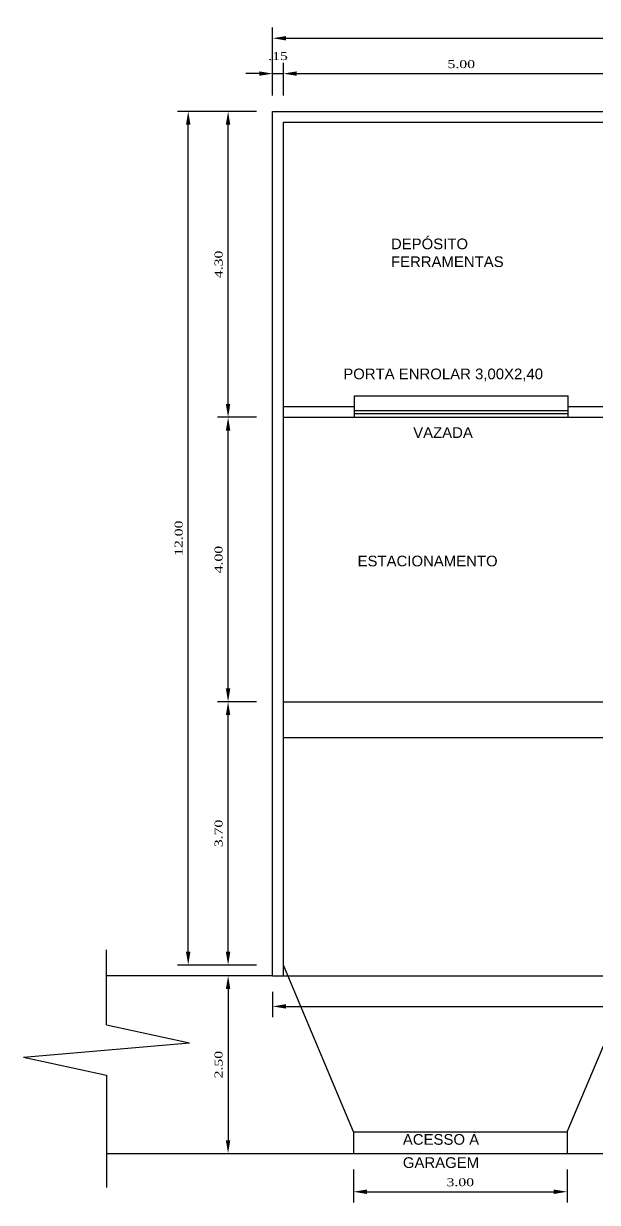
# Model space of a CAD drawing. Extents: x 2634 to 2816, y 1224 to 1357.
# Drawn here: x 2633.55 to 2641.61, y 1298.49 to 1315.06 of the extents above; entities that cross this region are included whole.
import ezdxf

# ---------------------------------------------------------------- set-up
doc = ezdxf.new("R2010")
doc.units = 0
doc.header["$LTSCALE"] = 35
doc.linetypes.add('DASHEDX2', pattern=[1.5, 1, -0.5])
doc.layers.get('0').update_dxf_attribs({"linetype": 'CONTINUOUS'})
doc.layers.get('DEFPOINTS').update_dxf_attribs({"linetype": 'CONTINUOUS'})
for name, color, linetype in [('ALVENARIA', 1, 'CONTINUOUS'), ('ESPEC', 2, 'CONTINUOUS'), ('FRACA', 2, 'CONTINUOUS'), ('MÉDIA', 4, 'CONTINUOUS')]:
    doc.layers.add(name, color=color, linetype=linetype)
doc.styles.add('REGUA60', font='times.ttf', dxfattribs={"width": 1.3})
doc.dimstyles.new('STANDARD$0', dxfattribs={"dimscale": 0.75, "dimtxt": 1.5, "dimasz": 0.01, "dimexe": 2, "dimexo": 3, "dimgap": 0.98, "dimtad": 1, "dimrnd": 0.5, "dimdsep": 46, "dimlunit": 6, "dimtxsty": 'REGUA60', "dimblk1": 'ARCHTICK', "dimblk2": 'ARCHTICK', "dimsah": 1, "dimcen": 4, "dimdle": 4, "dimclrt": 2, "dimaunit": 1, "dimadec": 0, "dimazin": 0, "dimtfac": 1, "dimtdec": 4, "dimtofl": 0, "dimtmove": 0, "dimatfit": 3, "dimldrblk": 'ARCHTICK', "dimfxl": 1, "dimtolj": 1, "dimtzin": 0, "dimarcsym": 0})

# ---------------------------------------------------------------- blocks, each defined once
blk = doc.blocks.new('INDINTRR')
at = {"color": 0}
for p, q in [((-1.5, 0), (-0.434, 4.924)), ((0.434, -4.924), (-0.434, 4.924)), ((0.434, -4.924), (1.5, 0))]:
    blk.add_line(p, q, dxfattribs=at)
blk = doc.blocks.new('*D7')
at = {"layer": 'DEFPOINTS', "color": 0}
for p in [(2637.046, 1301.676), (2653.176, 1301.676), (2653.176, 1301.245)]:
    blk.add_point(p, dxfattribs=at)
at = {"layer": 'ESPEC', "color": 0}
for p, q in [((2637.046, 1301.451), (2637.046, 1301.095)), ((2653.176, 1301.451), (2653.176, 1301.095)), ((2637.234, 1301.245), (2652.989, 1301.245))]:
    blk.add_line(p, q, dxfattribs=at)
for points in [[(2637.234, 1301.276), (2637.234, 1301.214), (2637.046, 1301.245)], [(2652.989, 1301.276), (2652.989, 1301.214), (2653.176, 1301.245)]]:
    blk.add_solid(points, dxfattribs=at)
at = {"layer": 'ESPEC', "color": 2, "insert": (2645.11, 1301.377), "char_height": 0.1125, "attachment_point": 5, "style": 'REGUA60'}
blk.add_mtext('\\A1;16.13', dxfattribs=at)
blk = doc.blocks.new('_ARCHTICK')
at = {"color": 0, "linetype": 'ByBlock', "const_width": 0.15}
blk.add_lwpolyline([(-0.5, -0.5), (0.5, 0.5)], dxfattribs=at)
blk = doc.blocks.new('*D8')
at = {"layer": 'DEFPOINTS', "color": 0}
for p in [(2636.42, 1305.526), (2637.046, 1305.526), (2637.046, 1301.826)]:
    blk.add_point(p, dxfattribs=at)
at = {"layer": 'ESPEC', "color": 0}
for p, q in [((2636.821, 1305.526), (2636.27, 1305.526)), ((2636.42, 1302.014), (2636.42, 1305.339)), ((2636.821, 1301.826), (2636.27, 1301.826))]:
    blk.add_line(p, q, dxfattribs=at)
for points in [[(2636.388, 1305.339), (2636.451, 1305.339), (2636.42, 1305.526)], [(2636.388, 1302.014), (2636.451, 1302.014), (2636.42, 1301.826)]]:
    blk.add_solid(points, dxfattribs=at)
at = {"layer": 'ESPEC', "color": 2, "insert": (2636.287, 1303.676), "char_height": 0.1125, "attachment_point": 5, "rotation": 90, "style": 'REGUA60'}
blk.add_mtext('\\A1;3.70', dxfattribs=at)
blk = doc.blocks.new('*D9')
at = {"layer": 'DEFPOINTS', "color": 0}
for p in [(2636.42, 1309.526), (2637.046, 1309.526), (2637.046, 1305.526)]:
    blk.add_point(p, dxfattribs=at)
at = {"layer": 'ESPEC', "color": 0}
for p, q in [((2636.821, 1309.526), (2636.27, 1309.526)), ((2636.42, 1305.714), (2636.42, 1309.339)), ((2636.821, 1305.526), (2636.27, 1305.526))]:
    blk.add_line(p, q, dxfattribs=at)
for points in [[(2636.388, 1309.339), (2636.451, 1309.339), (2636.42, 1309.526)], [(2636.388, 1305.714), (2636.451, 1305.714), (2636.42, 1305.526)]]:
    blk.add_solid(points, dxfattribs=at)
at = {"layer": 'ESPEC', "color": 2, "insert": (2636.287, 1307.526), "char_height": 0.1125, "attachment_point": 5, "rotation": 90, "style": 'REGUA60'}
blk.add_mtext('\\A1;4.00', dxfattribs=at)
blk = doc.blocks.new('*D10')
at = {"layer": 'DEFPOINTS', "color": 0}
for p in [(2636.42, 1313.826), (2637.046, 1313.826), (2637.046, 1309.526)]:
    blk.add_point(p, dxfattribs=at)
at = {"layer": 'ESPEC', "color": 0}
for p, q in [((2636.821, 1313.826), (2636.27, 1313.826)), ((2636.42, 1309.714), (2636.42, 1313.639)), ((2636.821, 1309.526), (2636.27, 1309.526))]:
    blk.add_line(p, q, dxfattribs=at)
for points in [[(2636.388, 1313.639), (2636.451, 1313.639), (2636.42, 1313.826)], [(2636.388, 1309.714), (2636.451, 1309.714), (2636.42, 1309.526)]]:
    blk.add_solid(points, dxfattribs=at)
at = {"layer": 'ESPEC', "color": 2, "insert": (2636.287, 1311.676), "char_height": 0.1125, "attachment_point": 5, "rotation": 90, "style": 'REGUA60'}
blk.add_mtext('\\A1;4.30', dxfattribs=at)
blk = doc.blocks.new('*D11')
at = {"layer": 'DEFPOINTS', "color": 0}
for p in [(2635.86, 1313.826), (2637.046, 1313.826), (2637.046, 1301.826)]:
    blk.add_point(p, dxfattribs=at)
at = {"layer": 'ESPEC', "color": 0}
for p, q in [((2636.821, 1313.826), (2635.71, 1313.826)), ((2635.86, 1302.014), (2635.86, 1313.639)), ((2636.821, 1301.826), (2635.71, 1301.826))]:
    blk.add_line(p, q, dxfattribs=at)
for points in [[(2635.828, 1313.639), (2635.891, 1313.639), (2635.86, 1313.826)], [(2635.828, 1302.014), (2635.891, 1302.014), (2635.86, 1301.826)]]:
    blk.add_solid(points, dxfattribs=at)
at = {"layer": 'ESPEC', "color": 2, "insert": (2635.727, 1307.826), "char_height": 0.1125, "attachment_point": 5, "rotation": 90, "style": 'REGUA60'}
blk.add_mtext('\\A1;12.00', dxfattribs=at)
blk = doc.blocks.new('*D12')
at = {"layer": 'DEFPOINTS', "color": 0}
for p in [(2637.196, 1314.358), (2637.046, 1313.826), (2637.196, 1313.826)]:
    blk.add_point(p, dxfattribs=at)
at = {"layer": 'ESPEC', "color": 0}
for p, q in [((2637.046, 1314.051), (2637.046, 1314.508)), ((2637.196, 1314.051), (2637.196, 1314.508)), ((2636.859, 1314.358), (2636.671, 1314.358)), ((2637.046, 1314.358), (2637.196, 1314.358)), ((2637.384, 1314.358), (2637.571, 1314.358))]:
    blk.add_line(p, q, dxfattribs=at)
for points in [[(2636.859, 1314.389), (2636.859, 1314.327), (2637.046, 1314.358)], [(2637.384, 1314.389), (2637.384, 1314.327), (2637.196, 1314.358)]]:
    blk.add_solid(points, dxfattribs=at)
at = {"layer": 'ESPEC', "color": 2, "insert": (2637.121, 1314.603), "char_height": 0.1125, "attachment_point": 5, "style": 'REGUA60'}
blk.add_mtext('\\A1;.15', dxfattribs=at)
blk = doc.blocks.new('*D13')
at = {"layer": 'DEFPOINTS', "color": 0}
for p in [(2642.196, 1314.358), (2637.196, 1313.826), (2642.196, 1313.826)]:
    blk.add_point(p, dxfattribs=at)
at = {"layer": 'ESPEC', "color": 0}
for p, q in [((2637.196, 1314.051), (2637.196, 1314.508)), ((2642.196, 1314.051), (2642.196, 1314.508)), ((2637.384, 1314.358), (2642.009, 1314.358))]:
    blk.add_line(p, q, dxfattribs=at)
for points in [[(2637.384, 1314.389), (2637.384, 1314.327), (2637.196, 1314.358)], [(2642.009, 1314.389), (2642.009, 1314.327), (2642.196, 1314.358)]]:
    blk.add_solid(points, dxfattribs=at)
at = {"layer": 'ESPEC', "color": 2, "insert": (2639.696, 1314.49), "char_height": 0.1125, "attachment_point": 5, "style": 'REGUA60'}
blk.add_mtext('\\A1;5.00', dxfattribs=at)
blk = doc.blocks.new('*D24')
at = {"layer": 'DEFPOINTS', "color": 0}
for p in [(2646.996, 1314.855), (2637.046, 1313.826), (2646.996, 1313.826)]:
    blk.add_point(p, dxfattribs=at)
at = {"layer": 'ESPEC', "color": 0}
for p, q in [((2637.046, 1314.051), (2637.046, 1315.005)), ((2637.234, 1314.855), (2646.809, 1314.855))]:
    blk.add_line(p, q, dxfattribs=at)
for points in [[(2637.234, 1314.886), (2637.234, 1314.824), (2637.046, 1314.855)], [(2646.809, 1314.886), (2646.809, 1314.824), (2646.996, 1314.855)]]:
    blk.add_solid(points, dxfattribs=at)
at = {"layer": 'ESPEC', "color": 2, "insert": (2642.021, 1314.987), "char_height": 0.1125, "attachment_point": 5, "style": 'REGUA60'}
blk.add_mtext('\\A1;9.95', dxfattribs=at)
blk = doc.blocks.new('*D80')
at = {"layer": 'DEFPOINTS', "color": 0}
for p in [(2638.182, 1299.176), (2641.182, 1299.176), (2641.182, 1298.639)]:
    blk.add_point(p, dxfattribs=at)
at = {"layer": 'ESPEC', "color": 0}
for p, q in [((2638.182, 1298.951), (2638.182, 1298.489)), ((2641.182, 1298.951), (2641.182, 1298.489)), ((2638.37, 1298.639), (2640.995, 1298.639))]:
    blk.add_line(p, q, dxfattribs=at)
for points in [[(2638.37, 1298.671), (2638.37, 1298.608), (2638.182, 1298.639)], [(2640.995, 1298.671), (2640.995, 1298.608), (2641.182, 1298.639)]]:
    blk.add_solid(points, dxfattribs=at)
at = {"layer": 'ESPEC', "color": 2, "insert": (2639.682, 1298.772), "char_height": 0.1125, "attachment_point": 5, "style": 'REGUA60'}
blk.add_mtext('\\A1;3.00', dxfattribs=at)
blk = doc.blocks.new('*D81')
at = {"layer": 'DEFPOINTS', "color": 0}
for p in [(2637.046, 1301.676), (2636.42, 1299.176), (2637.046, 1299.176)]:
    blk.add_point(p, dxfattribs=at)
at = {"layer": 'ESPEC', "color": 0}
blk.add_line((2636.42, 1301.489), (2636.42, 1299.364), dxfattribs=at)
for points in [[(2636.388, 1301.489), (2636.451, 1301.489), (2636.42, 1301.676)], [(2636.388, 1299.364), (2636.451, 1299.364), (2636.42, 1299.176)]]:
    blk.add_solid(points, dxfattribs=at)
at = {"layer": 'ESPEC', "color": 2, "insert": (2636.287, 1300.426), "char_height": 0.1125, "attachment_point": 5, "rotation": 90, "style": 'REGUA60'}
blk.add_mtext('\\A1;2.50', dxfattribs=at)

msp = doc.modelspace()

# ---------------------------------------------------------------- linework, layer by layer
at = {"layer": 'ALVENARIA'}
for p, q in [((2637.046, 1301.676), (2637.046, 1313.826)), ((2637.046, 1313.826), (2646.996, 1313.826)), ((2637.196, 1301.676), (2637.196, 1313.676)), ((2637.196, 1313.676), (2642.196, 1313.676)), ((2637.196, 1309.676), (2638.196, 1309.676)), ((2638.196, 1309.526), (2638.196, 1309.676)), ((2641.196, 1309.526), (2641.196, 1309.676)), ((2641.196, 1309.676), (2642.196, 1309.676)), ((2637.196, 1309.526), (2638.196, 1309.526)), ((2641.196, 1309.526), (2642.196, 1309.526)), ((2637.046, 1301.676), (2653.176, 1301.676))]:
    msp.add_line(p, q, dxfattribs=at)
at = {"layer": 'ESPEC'}
for p, q in [((2634.712, 1300.987), (2634.711, 1302.042)), ((2638.182, 1299.483), (2637.196, 1301.826)), ((2641.182, 1299.483), (2642.171, 1301.826)), ((2637.046, 1301.676), (2634.711, 1301.676)), ((2634.712, 1300.277), (2634.711, 1298.699)), ((2638.182, 1299.483), (2641.182, 1299.483)), ((2638.182, 1299.483), (2638.182, 1299.176)), ((2641.182, 1299.483), (2641.182, 1299.176)), ((2634.711, 1299.176), (2654.824, 1299.176))]:
    msp.add_line(p, q, dxfattribs=at)
at = {"layer": 'FRACA'}
for p, q in [((2638.196, 1309.676), (2638.196, 1309.826)), ((2641.196, 1309.676), (2641.196, 1309.826)), ((2638.196, 1309.526), (2641.196, 1309.526))]:
    msp.add_line(p, q, dxfattribs=at)
at = {"layer": 'FRACA', "linetype": 'DASHEDX2', "ltscale": 0.1}
msp.add_line((2638.196, 1309.826), (2641.196, 1309.826), dxfattribs=at)
at = {"layer": 'FRACA', "linetype": 'DASHEDX2'}
msp.add_line((2637.196, 1305.026), (2642.696, 1305.026), dxfattribs=at)
at = {"layer": 'MÉDIA'}
for p, q in [((2638.196, 1309.621), (2641.196, 1309.621)), ((2638.196, 1309.581), (2641.196, 1309.581)), ((2637.196, 1305.526), (2642.196, 1305.526))]:
    msp.add_line(p, q, dxfattribs=at)

# ---------------------------------------------------------------- block references
at = {"layer": 'ESPEC', "xscale": 0.236594834397094, "yscale": 0.236594834397094, "zscale": 0.236594834397094, "rotation": 270}
msp.add_blockref('INDINTRR', (2634.712, 1300.632), dxfattribs=at)

# ---------------------------------------------------------------- texts
at = {"layer": 'FRACA', "char_height": 0.15, "attachment_point": 1, "style": 'REGUA60'}
for s, insert in [('\\fArial|b0|i0|c0|p34;\\C4;DEPÓSITO \\PFERRAMENTAS', (2638.708, 1312.039)), ('\\fArial|b0|i0|c0|p34;\\C4;PORTA ENROLAR 3,00X2,40', (2638.038, 1310.211)), ('\\fArial|b0|i0|c0|p34;\\C4;VAZADA', (2639.02, 1309.386)), ('\\fArial|b0|i0|c0|p34;\\C4;ESTACIONAMENTO', (2638.239, 1307.581)), ('\\fArial|b0|i0|c0|p34;\\C4;ACESSO À', (2638.875, 1299.45)), ('\\fArial|b0|i0|c0|p34;\\C4;GARAGEM', (2638.875, 1299.124))]:
    msp.add_mtext(s, dxfattribs=dict(at, insert=insert))

# ---------------------------------------------------------------- dimensions: what is measured, and where the dimension line sits
at = {"layer": 'ESPEC'}
for base, p1, p2, override, picture, middle in [((2646.996, 1314.855), (2637.046, 1313.826), (2646.996, 1313.826), {"dimtxt": 0.15, "dimasz": 0.25, "dimexe": 0.2, "dimexo": 0.3, "dimgap": 0.1, "dimtoh": 1, "dimlfac": -1, "dimrnd": 0, "dimzin": 7, "dimlunit": 2, "dimsah": 0, "dimdle": 0.1, "dimse2": 1, "dimtofl": 1, "dimatfit": 0}, '*D24', (2642.021, 1314.987)), ((2642.196, 1314.358), (2637.196, 1313.826), (2642.196, 1313.826), {"dimtxt": 0.15, "dimasz": 0.25, "dimexe": 0.2, "dimexo": 0.3, "dimgap": 0.1, "dimtoh": 1, "dimlfac": -1, "dimrnd": 0, "dimzin": 7, "dimlunit": 2, "dimsah": 0, "dimdle": 0.1, "dimtofl": 1, "dimatfit": 0}, '*D13', (2639.696, 1314.49)), ((2641.182, 1298.639), (2638.182, 1299.176), (2641.182, 1299.176), {"dimtxt": 0.15, "dimasz": 0.25, "dimexe": 0.2, "dimexo": 0.3, "dimgap": 0.1, "dimtoh": 1, "dimlfac": -1, "dimrnd": 0, "dimzin": 7, "dimlunit": 2, "dimsah": 0, "dimdle": 0.1, "dimtofl": 1, "dimatfit": 0}, '*D80', (2639.682, 1298.772))]:
    dim = msp.add_linear_dim(base=base, p1=p1, p2=p2, dimstyle='STANDARD$0', override=override, dxfattribs=at)
    dim.commit()
    dim.dimension.update_dxf_attribs({"geometry": picture, "text_midpoint": middle})
for base, p1, p2, override, picture, middle in [((2637.196, 1314.358), (2637.046, 1313.826), (2637.196, 1313.826), {"dimtxt": 0.15, "dimasz": 0.25, "dimexe": 0.2, "dimexo": 0.3, "dimgap": 0.25, "dimjust": 1, "dimtoh": 1, "dimlfac": -1, "dimrnd": 0, "dimzin": 7, "dimlunit": 2, "dimsah": 0, "dimdle": 0.1, "dimtofl": 1, "dimatfit": 0}, '*D12', (2637.121, 1314.358)), ((2653.176, 1301.245), (2637.046, 1301.676), (2653.176, 1301.676), {"dimtxt": 0.15, "dimasz": 0.25, "dimexe": 0.2, "dimexo": 0.3, "dimgap": 0.1, "dimtoh": 1, "dimlfac": -1, "dimrnd": 0, "dimzin": 7, "dimlunit": 2, "dimsah": 0, "dimdle": 0.1, "dimtofl": 1, "dimatfit": 0}, '*D7', (2645.11, 1301.245))]:
    dim = msp.add_linear_dim(base=base, p1=p1, p2=p2, dimstyle='STANDARD$0', override=override, dxfattribs=at)
    dim.commit()
    dim.dimension.update_dxf_attribs({"geometry": picture, "text_midpoint": middle, "dimtype": 160})
for base, p1, p2, override, picture, middle in [((2635.86, 1313.826), (2637.046, 1301.826), (2637.046, 1313.826), {"dimtxt": 0.15, "dimasz": 0.25, "dimexe": 0.2, "dimexo": 0.3, "dimgap": 0.1, "dimtoh": 1, "dimlfac": -1, "dimrnd": 0, "dimzin": 7, "dimlunit": 2, "dimsah": 0, "dimdle": 0.1, "dimtofl": 1, "dimatfit": 0}, '*D11', (2635.727, 1307.826)), ((2636.42, 1313.826), (2637.046, 1309.526), (2637.046, 1313.826), {"dimtxt": 0.15, "dimasz": 0.25, "dimexe": 0.2, "dimexo": 0.3, "dimgap": 0.1, "dimtoh": 1, "dimlfac": -1, "dimrnd": 0, "dimzin": 7, "dimlunit": 2, "dimsah": 0, "dimdle": 0.1, "dimtofl": 1, "dimatfit": 0}, '*D10', (2636.287, 1311.676)), ((2636.42, 1309.526), (2637.046, 1305.526), (2637.046, 1309.526), {"dimtxt": 0.15, "dimasz": 0.25, "dimexe": 0.2, "dimexo": 0.3, "dimgap": 0.1, "dimtoh": 1, "dimlfac": -1, "dimrnd": 0, "dimzin": 7, "dimlunit": 2, "dimsah": 0, "dimdle": 0.1, "dimtofl": 1, "dimatfit": 0}, '*D9', (2636.287, 1307.526)), ((2636.42, 1305.526), (2637.046, 1301.826), (2637.046, 1305.526), {"dimtxt": 0.15, "dimasz": 0.25, "dimexe": 0.2, "dimexo": 0.3, "dimgap": 0.1, "dimtoh": 1, "dimlfac": -1, "dimrnd": 0, "dimzin": 7, "dimlunit": 2, "dimsah": 0, "dimdle": 0.1, "dimtofl": 1, "dimatfit": 0}, '*D8', (2636.287, 1303.676)), ((2636.42, 1299.176), (2637.046, 1301.676), (2637.046, 1299.176), {"dimtxt": 0.15, "dimasz": 0.25, "dimexe": 0.2, "dimexo": 0.3, "dimgap": 0.1, "dimtoh": 1, "dimlfac": -1, "dimrnd": 0, "dimzin": 7, "dimlunit": 2, "dimsah": 0, "dimdle": 0.1, "dimse1": 1, "dimse2": 1, "dimtofl": 1, "dimatfit": 0}, '*D81', (2636.287, 1300.426))]:
    dim = msp.add_linear_dim(base=base, p1=p1, p2=p2, angle=90, dimstyle='STANDARD$0', override=override, dxfattribs=at)
    dim.commit()
    dim.dimension.update_dxf_attribs({"geometry": picture, "text_midpoint": middle})

doc.saveas('drawing.dxf')
